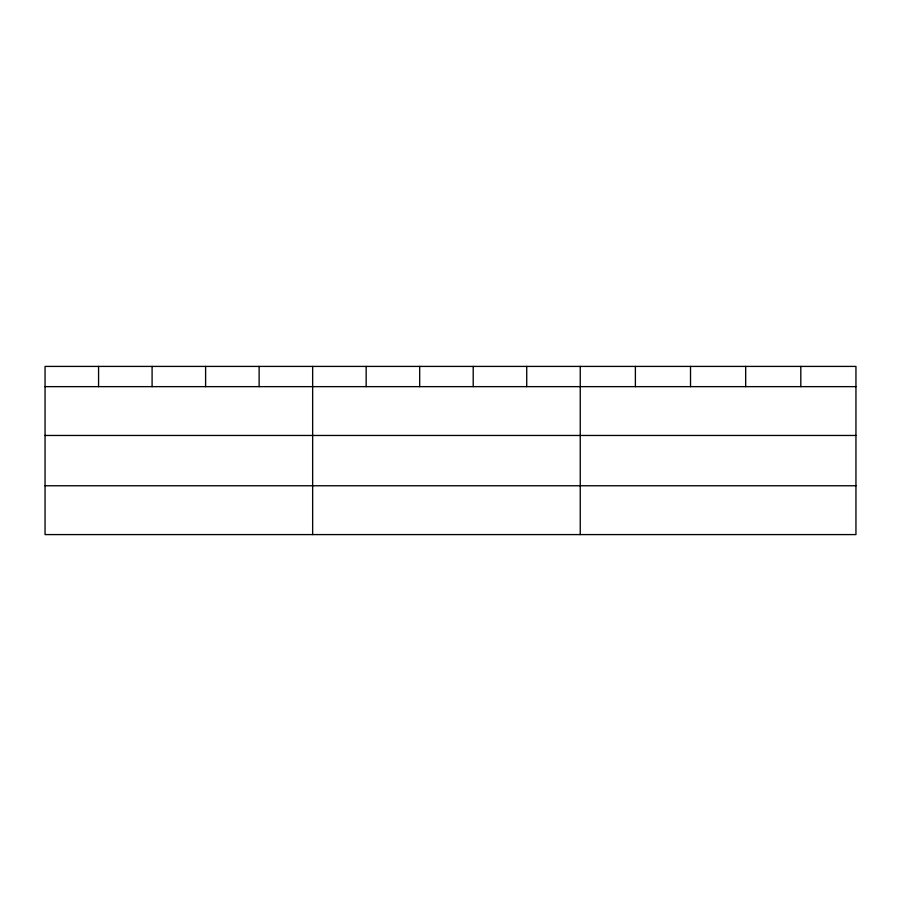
<?xml version="1.0" encoding="UTF-8"?>
<svg xmlns="http://www.w3.org/2000/svg" width="901" height="901" viewBox="0 0 901 901"><rect width="100%" height="100%" fill="white"/><g stroke="black" fill="none" stroke-linecap="round" stroke-linejoin="round"><path stroke-width="1.35" d="M855.95 435.465L855.95 366.414L45.05 366.414L45.05 534.586L855.95 534.586L855.95 435.465L45.05 435.465M45.05 386.642L855.95 386.642M45.05 485.763L855.95 485.763M800.809 366.414L800.809 386.642M745.668 366.414L745.668 386.642M690.526 366.414L690.526 386.642M635.385 366.414L635.385 386.642M580.244 366.414L580.244 534.586M526.725 366.414L526.725 386.642M473.205 366.414L473.205 386.642M419.686 366.414L419.686 386.642M366.166 366.414L366.166 386.642M312.647 366.414L312.647 534.586M259.128 366.414L259.128 386.642M205.608 366.414L205.608 386.642M152.089 366.414L152.089 386.642M98.569 366.414L98.569 386.642"/></g></svg>
